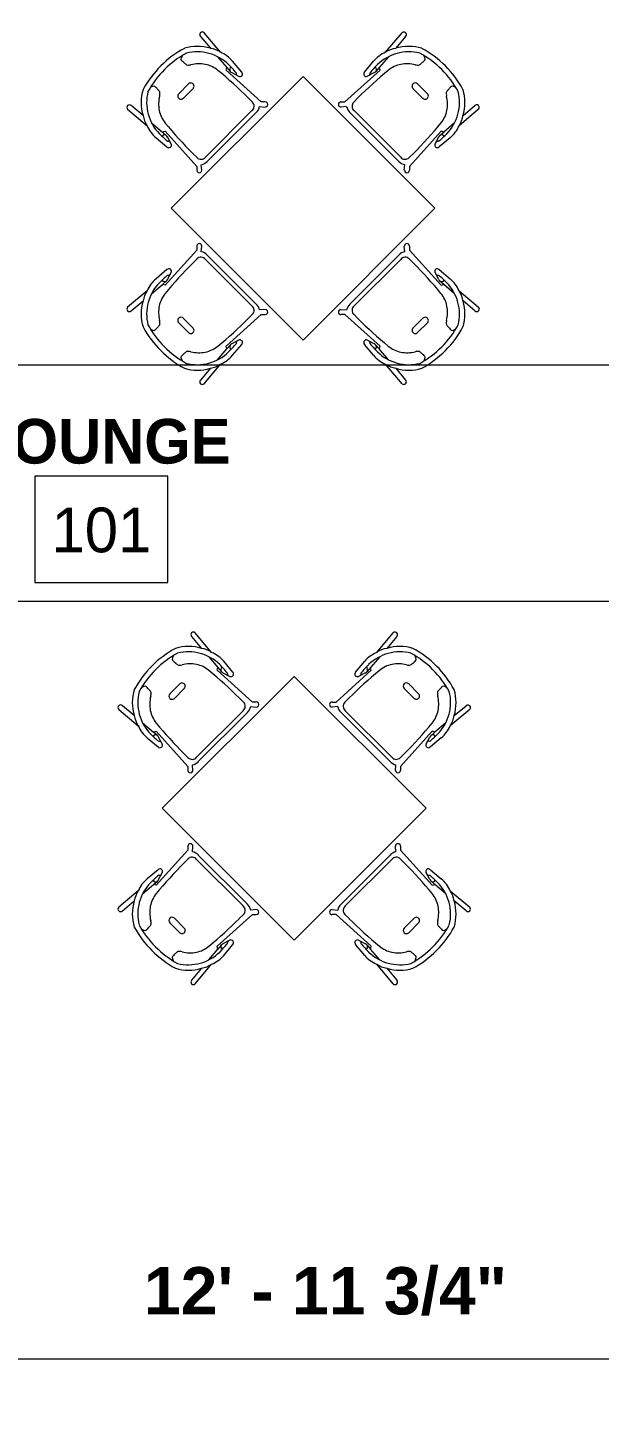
# Model space of a CAD drawing. Header units: inches. Extents: x 23906 to 26777, y -23220 to -20467.
# Drawn here: x 26147.1 to 26257.5, y -22743.8 to -22477.9 of the extents above; entities that cross this region are included whole.
import ezdxf

# ---------------------------------------------------------------- set-up
doc = ezdxf.new("R2010")
doc.units = ezdxf.units.IN
doc.header["$MEASUREMENT"] = 0
doc.linetypes.add('Grid Line 1_2_', pattern=[0.875, 0.5, -0.125, 0.125, -0.125])
for name, color, linetype, lineweight in [('A-ANNO-DIMS', 211, 'Continuous', 9), ('A-ANNO-DIMS-96', 211, 'Continuous', 9), ('A-AREA-IDEN', 2, 'Continuous', 9), ('G-ANNO-SYMB', 111, 'Continuous', 9), ('I-FURN', 30, 'Continuous', 20), ('S-GRID', 1, 'Continuous', 9)]:
    doc.layers.add(name, color=color, linetype=linetype, lineweight=lineweight)
doc.styles.add('Arial_B', font='arialbd.ttf', dxfattribs={"height": 9.132806})
doc.styles.add('Century Gothic', font='GOTHIC.TTF', dxfattribs={"height": 8.622671})
doc.styles.add('Century Gothic_B', font='GOTHICB.TTF', dxfattribs={"height": 8.616719})
doc.dimstyles.new('OD_Dimension_-_1_16__Tol__2', dxfattribs={"dimscale": 12, "dimtxt": 9, "dimasz": 1, "dimexe": 0.75, "dimexo": 0.5, "dimgap": 0.5, "dimtad": 1, "dimdec": 4, "dimrnd": 0.0625, "dimzin": 1, "dimdsep": 46, "dimlunit": 4, "dimtxsty": 'Arial_B', "dimblk1": 'OBLIQUE', "dimblk2": 'OBLIQUE', "dimsah": 1, "dimcen": 0.09, "dimdle": 0.75, "dimazin": 0, "dimtfac": 1, "dimtdec": 4, "dimtix": 1, "dimtmove": 0, "dimatfit": 3, "dimfxl": 1, "dimtvp": 1, "dimtfill": 1, "dimfrac": 2, "dimtolj": 1, "dimtzin": 0, "dimlwd": 13, "dimlwe": 13, "dimarcsym": 2})

# ---------------------------------------------------------------- blocks, each defined once
blk = doc.blocks.new('Falcon 7700 Series Pedestal Base - 36_ Square Top x 30_ - Wheelchair Height-460525-Enlarged First Floor Plan _East_')
at = {"layer": 'I-FURN', "color": 43, "lineweight": 13}
for p, q in [((18, 18), (-18, 18)), ((-18, 18), (-18, -18)), ((18, -18), (18, 18)), ((-18, -18), (18, -18))]:
    blk.add_line(p, q, dxfattribs=at)
blk = doc.blocks.new('HermanMiller_Collection_Air-Chair_SideChair_Arms - Arms-457867-Enlarged First Floor Plan _East_')
at = {"layer": 'I-FURN', "color": 43, "lineweight": 13}
for p, q in [((-3.55, 10.02), (-8.45, 10.45)), ((-8.45, 9.45), (-5.47, 9.18)), ((-3.35, 9.02), (-0.6, 8.8)), ((2.04, 10.2), (-0.69, 10.45)), ((-0.34, 8.32), (-0.6, 8.8)), ((-0.6, 8.8), (0.38, 8.73)), ((8.79, 8.8), (-0.34, 8.32)), ((0.77, 8.78), (2.2, 9.22)), ((9.32, 9.33), (8.79, 8.8)), ((9.17, 7.94), (10.01, 8.64)), ((6.45, 7.57), (7.62, 7.57)), ((8.7, 6.35), (8.7, -6.35)), ((9.52, -6.69), (9.52, 6.69)), ((-3.6, 1.35), (-3.6, -1.35)), ((-2.35, -1.35), (-2.35, 1.35)), ((6.45, -7.57), (7.62, -7.57)), ((10.01, -8.64), (9.17, -7.94)), ((-5.47, -9.18), (-8.45, -9.45)), ((-8.45, -10.45), (-3.55, -10.02)), ((-3.35, -9.02), (-0.6, -8.8)), ((-0.69, -10.45), (2.04, -10.2)), ((-0.6, -8.8), (-0.34, -8.32)), ((0.38, -8.73), (-0.6, -8.8)), ((-0.34, -8.32), (8.79, -8.8)), ((2.2, -9.22), (0.77, -8.78)), ((8.79, -8.8), (9.32, -9.33))]:
    blk.add_line(p, q, dxfattribs=at)
for centre, radius, start, end in [((-1.51, 1.66), 8.5, 117.7851, 152.2149), ((-8.45, 9.95), 0.5, 90, 270), ((-0.65, 0.76), 8.69, 90.7893, 148.9202), ((-2.46, 4.97), 5.17, 102.2096, 125.548), ((-1.25, 4.41), 6.06, 84.7201, 112.311), ((-0.51, -9.88), 19.32, 84.4222, 90.7893), ((0.44, 9.26), 0.53, 159.7405, 262.7198), ((0.45, 9.65), 0.924, 265.6115, 290.3639), ((1.81, 9.64), 0.521, 212.9555, 275.0445), ((2.06, 9.7), 0.499, 287, 91.3054), ((9.66, 8.99), 0.49, 315, 135), ((9.93, 0), 19.77, 163.4787, 196.5213), ((-0.23, 0.83), 6.63, 124.5004, 148.6439), ((-0.92, 1.66), 5.55, 95.4677, 123.4626), ((6.58, -76.67), 84.24, 90.0911, 95.4677), ((7.62, 6.48), 1.09, 353.2467, 90.0911), ((7.56, 6.82), 1.97, 356.1033, 34.6542), ((9.93, 0), 18.77, 163.7855, 196.2145), ((-7.66, 5.36), 2.08, 305.4968, 328.6439), ((-2.98, 1.35), 0.625, 360, 180), ((-2.98, -1.35), 0.625, 180, 360), ((-0.65, -0.76), 8.69, 211.0798, 269.2107), ((-7.66, -5.36), 2.08, 31.3561, 54.5032), ((-0.23, -0.83), 6.63, 211.3561, 235.4996), ((-1.51, -1.66), 8.5, 207.7851, 242.2149), ((-0.92, -1.66), 5.55, 236.5374, 264.5323), ((6.58, 76.67), 84.24, 264.5323, 269.9089), ((7.62, -6.48), 1.09, 269.9089, 6.7533), ((7.56, -6.82), 1.97, 325.3458, 3.8967), ((-8.45, -9.95), 0.5, 90, 270), ((-2.46, -4.97), 5.17, 234.452, 257.7904), ((-1.25, -4.41), 6.06, 247.689, 275.2799), ((-0.51, 9.88), 19.32, 269.2107, 275.5778), ((0.44, -9.26), 0.53, 97.2802, 200.2595), ((0.45, -9.65), 0.924, 69.6361, 94.3885), ((1.81, -9.64), 0.521, 84.9555, 147.0445), ((2.06, -9.7), 0.499, 268.6946, 73), ((9.66, -8.99), 0.49, 225, 45)]:
    blk.add_arc(centre, radius, start, end, dxfattribs=at)
for centre, major_axis, ratio, start_param, end_param in [((-7.46, 6.92), (0.03, 3.66), 0.320235, 2.34328, 2.536765), ((-7.87, 5.38), (-0.03, 1.79), 0.298783, 2.522217, 3.153947), ((-7.46, -6.92), (-0.03, 3.66), 0.320235, 0.604828, 0.798312), ((-7.87, -5.38), (0.03, 1.79), 0.298783, 6.270831, 6.902561)]:
    blk.add_ellipse(centre, major_axis=major_axis, ratio=ratio, start_param=start_param, end_param=end_param, dxfattribs=at)
for points in [[(-6.45, 3.67), (-6.52, 3.66), (-6.67, 3.64), (-6.9, 3.62), (-7.13, 3.61), (-7.4, 3.6), (-7.65, 3.59), (-7.83, 3.59)], [(-6.45, -3.67), (-6.52, -3.66), (-6.67, -3.64), (-6.9, -3.62), (-7.13, -3.61), (-7.4, -3.6), (-7.65, -3.59), (-7.83, -3.59)]]:
    blk.add_open_spline(points, degree=3, knots=[-1, -1, -1, -1, -0.75, -0.5, -0.375, -0.25, 0, 0, 0, 0], dxfattribs=at)
blk = doc.blocks.new('HermanMiller_Collection_Air-Chair_SideChair_Arms - Arms-460524-Enlarged First Floor Plan _East_')
at = {"layer": 'I-FURN', "color": 43, "lineweight": 13}
for p, q in [((-8.45, 10.45), (-3.55, 10.02)), ((-5.47, 9.18), (-8.45, 9.45)), ((-3.35, 9.02), (-0.6, 8.8)), ((-0.69, 10.45), (2.04, 10.2)), ((-0.6, 8.8), (-0.34, 8.32)), ((0.38, 8.73), (-0.6, 8.8)), ((-0.34, 8.32), (8.79, 8.8)), ((2.2, 9.22), (0.77, 8.78)), ((8.79, 8.8), (9.32, 9.33)), ((10.01, 8.64), (9.17, 7.94)), ((6.45, 7.57), (7.62, 7.57)), ((8.7, -6.35), (8.7, 6.35)), ((9.52, 6.69), (9.52, -6.69)), ((-3.6, -1.35), (-3.6, 1.35)), ((-2.35, 1.35), (-2.35, -1.35)), ((6.45, -7.57), (7.62, -7.57)), ((9.17, -7.94), (10.01, -8.64)), ((-8.45, -9.45), (-5.47, -9.18)), ((-3.55, -10.02), (-8.45, -10.45)), ((-3.35, -9.02), (-0.6, -8.8)), ((2.04, -10.2), (-0.69, -10.45)), ((-0.34, -8.32), (-0.6, -8.8)), ((-0.6, -8.8), (0.38, -8.73)), ((8.79, -8.8), (-0.34, -8.32)), ((0.77, -8.78), (2.2, -9.22)), ((9.32, -9.33), (8.79, -8.8))]:
    blk.add_line(p, q, dxfattribs=at)
for centre, radius, start, end in [((-1.51, 1.66), 8.5, 117.7851, 152.2149), ((-8.45, 9.95), 0.5, 90, 270), ((-0.65, 0.76), 8.69, 90.7893, 148.9202), ((-2.46, 4.97), 5.17, 102.2096, 125.548), ((-1.25, 4.41), 6.06, 84.7201, 112.311), ((-0.51, -9.88), 19.32, 84.4222, 90.7893), ((0.44, 9.26), 0.53, 159.7405, 262.7198), ((0.45, 9.65), 0.924, 265.6115, 290.3639), ((1.81, 9.64), 0.521, 212.9555, 275.0445), ((2.06, 9.7), 0.499, 287, 91.3054), ((9.66, 8.99), 0.49, 315, 135), ((9.93, 0), 19.77, 163.4787, 196.5213), ((-0.23, 0.83), 6.63, 124.5004, 148.6439), ((-0.92, 1.66), 5.55, 95.4677, 123.4626), ((6.58, -76.67), 84.24, 90.0911, 95.4677), ((7.62, 6.48), 1.09, 353.2467, 90.0911), ((7.56, 6.82), 1.97, 356.1033, 34.6542), ((9.93, 0), 18.77, 163.7855, 196.2145), ((-7.66, 5.36), 2.08, 305.4968, 328.6439), ((-2.98, 1.35), 0.625, 0, 180), ((-2.98, -1.35), 0.625, 180, 0), ((-0.65, -0.76), 8.69, 211.0798, 269.2107), ((-7.66, -5.36), 2.08, 31.3561, 54.5032), ((-0.23, -0.83), 6.63, 211.3561, 235.4996), ((-1.51, -1.66), 8.5, 207.7851, 242.2149), ((-0.92, -1.66), 5.55, 236.5374, 264.5323), ((6.58, 76.67), 84.24, 264.5323, 269.9089), ((7.62, -6.48), 1.09, 269.9089, 6.7533), ((7.56, -6.82), 1.97, 325.3458, 3.8967), ((-8.45, -9.95), 0.5, 90, 270), ((-2.46, -4.97), 5.17, 234.452, 257.7904), ((-1.25, -4.41), 6.06, 247.689, 275.2799), ((-0.51, 9.88), 19.32, 269.2107, 275.5778), ((0.44, -9.26), 0.53, 97.2802, 200.2595), ((0.45, -9.65), 0.924, 69.6361, 94.3885), ((1.81, -9.64), 0.521, 84.9555, 147.0445), ((2.06, -9.7), 0.499, 268.6946, 73), ((9.66, -8.99), 0.49, 225, 45)]:
    blk.add_arc(centre, radius, start, end, dxfattribs=at)
for centre, major_axis, ratio, start_param, end_param in [((-7.46, 6.92), (0.03, 3.66), 0.320235, 2.34328, 2.536765), ((-7.87, 5.38), (-0.03, 1.79), 0.298783, 2.522217, 3.153947), ((-7.46, -6.92), (-0.03, 3.66), 0.320235, 0.604828, 0.798312), ((-7.87, -5.38), (0.03, 1.79), 0.298783, 6.270831, 6.902561)]:
    blk.add_ellipse(centre, major_axis=major_axis, ratio=ratio, start_param=start_param, end_param=end_param, dxfattribs=at)
for points in [[(-6.45, 3.67), (-6.52, 3.66), (-6.67, 3.64), (-6.9, 3.62), (-7.13, 3.61), (-7.4, 3.6), (-7.65, 3.59), (-7.83, 3.59)], [(-6.45, -3.67), (-6.52, -3.66), (-6.67, -3.64), (-6.9, -3.62), (-7.13, -3.61), (-7.4, -3.6), (-7.65, -3.59), (-7.83, -3.59)]]:
    blk.add_open_spline(points, degree=3, knots=[-1, -1, -1, -1, -0.75, -0.5, -0.375, -0.25, 0, 0, 0, 0], dxfattribs=at)
blk = doc.blocks.new('DIMBLOCK28-Enlarged First Floor Plan _East_')
at = {"layer": 'A-ANNO-DIMS-96', "lineweight": 50}
for p, q in [((26125.64, -22734.8), (26131.64, -22728.8)), ((26281.39, -22734.8), (26287.39, -22728.8)), ((26125.64, -22734.8), (26119.64, -22740.8)), ((26281.39, -22734.8), (26275.39, -22740.8))]:
    blk.add_line(p, q, dxfattribs=at)
at = {"layer": 'A-ANNO-DIMS-96', "lineweight": 13}
for p, q in [((26125.64, -22732.31), (26125.64, -22743.8)), ((26125.64, -22734.8), (26125.64, -22732.31)), ((26281.39, -22732.31), (26281.39, -22743.8)), ((26281.39, -22734.8), (26281.39, -22732.31)), ((26125.64, -22734.8), (26290.39, -22734.8))]:
    blk.add_line(p, q, dxfattribs=at)
at = {"layer": 'A-ANNO-DIMS-96', "color": 0, "lineweight": 13, "insert": (26169.59, -22717.09), "char_height": 9.1328, "width": 81.4286, "attachment_point": 1, "line_spacing_factor": 0.938532, "style": 'Arial_B', "bg_fill": 3, "box_fill_scale": 1.25, "bg_fill_color": 0, "bg_fill_transparency": 0}
blk.add_mtext('12\' - 11 3/4"', dxfattribs=at)
blk = doc.blocks.new('_Oblique')
at = {"color": 0, "linetype": 'ByBlock', "lineweight": -2}
blk.add_line((-0.5, -0.5), (0.5, 0.5), dxfattribs=at)

msp = doc.modelspace()

# ---------------------------------------------------------------- linework, layer by layer
at = {"layer": 'A-AREA-IDEN', "flags": 128}
msp.add_lwpolyline([(26148.51692, -22564.4251), (26148.51692, -22584.99653), (26174.22692, -22584.99653), (26174.22692, -22564.4251)], close=True, dxfattribs=at)
at = {"layer": 'G-ANNO-SYMB'}
msp.add_line((26490.38628, -22588.63029), (23915.42951, -22588.63029), dxfattribs=at)
at = {"layer": 'S-GRID', "linetype": 'Grid Line 1_2_'}
for p, q in [((26486.39177, -22543.05281), (24012.51838, -22543.05281)), ((26583.90261, -22543.05281), (24110.3815, -22543.05281))]:
    msp.add_line(p, q, dxfattribs=at)

# ---------------------------------------------------------------- block references
at = {"layer": 'I-FURN', "color": 43, "lineweight": 13}
for name, p, rotation in [('HermanMiller_Collection_Air-Chair_SideChair_Arms - Arms-457867-Enlarged First Floor Plan _East_', (26179.79109, -22492.23833), 314.9999999999997), ('HermanMiller_Collection_Air-Chair_SideChair_Arms - Arms-460524-Enlarged First Floor Plan _East_', (26220.80328, -22492.23833), 224.9999999999995), ('Falcon 7700 Series Pedestal Base - 36_ Square Top x 30_ - Wheelchair Height-460525-Enlarged First Floor Plan _East_', (26200.29719, -22512.74443), 314.9999999999997), ('HermanMiller_Collection_Air-Chair_SideChair_Arms - Arms-457867-Enlarged First Floor Plan _East_', (26179.79109, -22533.25052), 44.99999999999943), ('HermanMiller_Collection_Air-Chair_SideChair_Arms - Arms-460524-Enlarged First Floor Plan _East_', (26220.80328, -22533.25052), 134.9999999999997), ('HermanMiller_Collection_Air-Chair_SideChair_Arms - Arms-457867-Enlarged First Floor Plan _East_', (26178.07916, -22608.04671), 314.9999999999997), ('HermanMiller_Collection_Air-Chair_SideChair_Arms - Arms-460524-Enlarged First Floor Plan _East_', (26219.09135, -22608.04671), 224.9999999999995), ('Falcon 7700 Series Pedestal Base - 36_ Square Top x 30_ - Wheelchair Height-460525-Enlarged First Floor Plan _East_', (26198.58526, -22628.55281), 314.9999999999997), ('HermanMiller_Collection_Air-Chair_SideChair_Arms - Arms-457867-Enlarged First Floor Plan _East_', (26178.07916, -22649.05891), 44.99999999999943), ('HermanMiller_Collection_Air-Chair_SideChair_Arms - Arms-460524-Enlarged First Floor Plan _East_', (26219.09135, -22649.05891), 134.9999999999997)]:
    msp.add_blockref(name, p, dxfattribs=dict(at, rotation=rotation))

# ---------------------------------------------------------------- texts
at = {"layer": 'A-AREA-IDEN', "attachment_point": 2}
for s, insert, char_height, width, line_spacing_factor, style in [('LOUNGE', (26161.65795, -22553.40122), 8.616719, 57.78, 0.984796, 'Century Gothic_B'), ('101', (26161.37192, -22570.51672), 8.622671, 23.652, 0.984117, 'Century Gothic')]:
    msp.add_mtext(s, dxfattribs=dict(at, insert=insert, char_height=char_height, width=width, line_spacing_factor=line_spacing_factor, style=style))

# ---------------------------------------------------------------- dimensions: what is measured, and where the dimension line sits
at = {"layer": 'A-ANNO-DIMS', "lineweight": 13}
dim = msp.add_linear_dim(base=(26281.39023, -22734.79634), p1=(26125.64023, -22726.31106), p2=(26281.39023, -22726.31106), dimstyle='OD_Dimension_-_1_16__Tol__2', override={"dimpost": '<>', "dimfxl": 155.75}, dxfattribs=at)
dim.commit()
dim.dimension.update_dxf_attribs({"geometry": 'DIMBLOCK28-Enlarged First Floor Plan _East_', "text_midpoint": (26203.51523, -22724.07419)})

doc.saveas('drawing.dxf')
